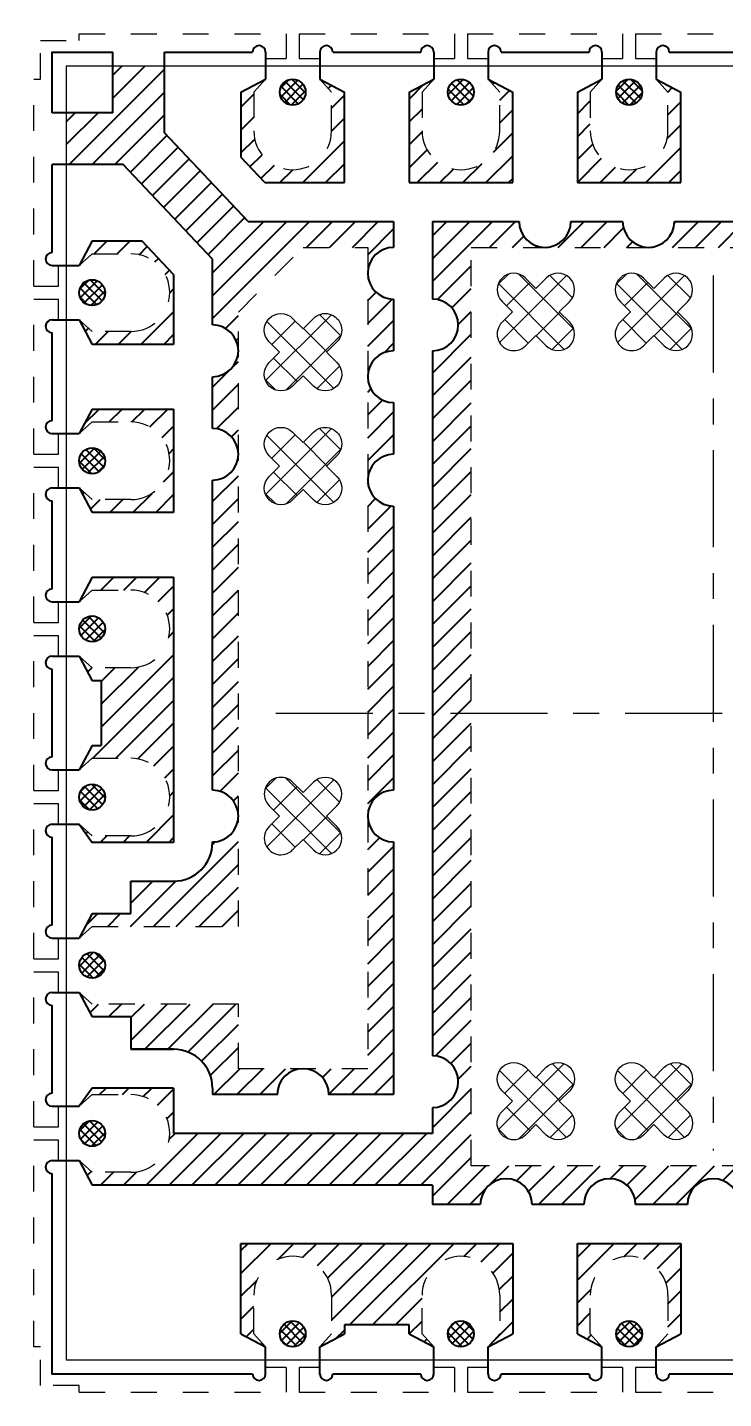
# Model space of a CAD drawing. Extents: x 2576 to 2702, y -218 to -63.
# Drawn here: x 2608.33 to 2611.02, y -139.85 to -134.55 of the extents above; entities that cross this region are included whole.
import ezdxf

# ---------------------------------------------------------------- set-up
doc = ezdxf.new("R2010")
doc.units = 0
doc.header["$LTSCALE"] = 5
doc.header["$MEASUREMENT"] = 0
for name, pattern in [('CENTER', [2, 1.25, -0.25, 0.25, -0.25]), ('HIDDEN', [0.375, 0.25, -0.125]), ('HIDDEN2', [4.7625, 3.175, -1.5875])]:
    doc.linetypes.add(name, pattern=pattern)
doc.layers.get('0').update_dxf_attribs({"linetype": 'CONTINUOUS'})
for name, color, linetype in [('1D', 4, 'CONTINUOUS'), ('ETCH', 4, 'CONTINUOUS'), ('PKG', 2, 'CONTINUOUS'), ('TOP-Half-E', 6, 'CONTINUOUS'), ('中心线', 1, 'CENTER')]:
    doc.layers.add(name, color=color, linetype=linetype)
pattern_1 = [(225, (-45.3481, -187.649), (0.0441941738, -0.0441941738), [])]

msp = doc.modelspace()

# ---------------------------------------------------------------- hatches: boundary and pattern name
at = {"layer": 'ETCH'}
h = msp.add_hatch(dxfattribs=at)
h.set_pattern_fill('ANSI31', color=256, scale=0.5, angle=180)
h.set_pattern_definition(pattern_1)
h.paths.add_polyline_path([(2608.479, -134.8795), (2608.659, -134.8795), (2608.659, -134.6995), (2608.859, -134.6995), (2608.859, -134.9571), (2609.1814, -135.2995), (2609.744, -135.2995), (2609.744, -135.3995, 0.414214), (2609.644, -135.4995), (2609.644, -135.3995), (2609.394, -135.3995), (2609.2623, -135.5312), (2609.1115, -135.3711), (2609.0387, -135.4396), (2608.6995, -135.0795), (2608.479, -135.0795)])
h.paths.add_polyline_path([(2609.494, -138.6745), (2609.744, -138.6745), (2609.744, -137.698, -0.414214), (2609.644, -137.598), (2609.644, -138.5745), (2609.394, -138.5745, -0.414214)])
h.paths.add_polyline_path([(2608.529, -138.2795), (2608.579, -138.3245), (2609.144, -138.3245), (2609.144, -138.5745), (2609.394, -138.5745, 0.414214), (2609.294, -138.6745), (2609.044, -138.6745), (2609.044, -138.6495, 0.414214), (2608.894, -138.4995), (2608.729, -138.4995), (2608.729, -138.3745), (2608.579, -138.3745)])
h.paths.add_polyline_path([(2608.529, -138.0695), (2608.579, -137.9745), (2608.729, -137.9745), (2608.729, -137.8495), (2608.894, -137.8495, 0.414214), (2609.044, -137.6995), (2609.044, -137.698, 0.414214), (2609.144, -137.598), (2609.144, -138.0245), (2608.579, -138.0245)])
h.paths.add_polyline_path([(2609.644, -137.598), (2609.644, -136.2995, 0.414214), (2609.744, -136.3995), (2609.744, -137.498, 0.414214)])
h.paths.add_polyline_path([(2609.044, -137.498, -0.414214), (2609.144, -137.598), (2609.144, -136.8987), (2609.044, -136.8987)])
h.paths.add_polyline_path([(2609.044, -135.4453), (2609.044, -135.6495), (2609.144, -135.6495), (2609.2623, -135.5312), (2609.1115, -135.3711), (2609.0387, -135.4396)])
h.paths.add_polyline_path([(2609.044, -136.8987), (2609.144, -136.8987), (2609.144, -136.4822), (2609.044, -136.4822)])
h.paths.add_polyline_path([(2609.644, -135.4995, 0.414214), (2609.744, -135.5995), (2609.744, -135.7995, 0.414214), (2609.644, -135.8995)])
h.paths.add_polyline_path([(2609.644, -135.8995, 0.414214), (2609.744, -135.9995), (2609.744, -136.1995, 0.414214), (2609.644, -136.2995)])
h.paths.add_polyline_path([(2609.044, -136.0995), (2609.144, -136.0995), (2609.144, -135.8995), (2609.044, -135.8995)])
h.paths.add_polyline_path([(2609.044, -136.2995), (2609.144, -136.2995), (2609.144, -136.0995), (2609.044, -136.0995, -1)])
h.paths.add_polyline_path([(2609.044, -136.4822), (2609.144, -136.4822), (2609.144, -136.2995), (2609.044, -136.2995)])
h.paths.add_polyline_path([(2609.044, -135.8995, 0.414214), (2609.144, -135.7995), (2609.144, -135.8995)])
h.paths.add_polyline_path([(2609.144, -135.6995), (2609.044, -135.6995, -0.414214), (2609.144, -135.7995)])
h.paths.add_polyline_path([(2609.044, -135.6995), (2609.144, -135.6995), (2609.144, -135.6495), (2609.044, -135.6495)])
h = msp.add_hatch(dxfattribs=at)
h.set_pattern_fill('ANSI31', color=256, scale=0.5, angle=180)
h.set_pattern_definition(pattern_1)
h.paths.add_polyline_path([(2608.529, -138.9295), (2608.579, -138.9745), (2608.729, -138.9745, 1), (2608.729, -138.6745), (2608.579, -138.6745), (2608.529, -138.7195), (2608.579, -138.6495), (2608.894, -138.6495), (2608.894, -138.8245), (2609.894, -138.8245), (2609.894, -138.7245, 1), (2609.894, -138.5245), (2609.894, -135.7995, 1), (2609.894, -135.5995), (2609.894, -135.2995), (2610.229, -135.2995, 0.414214), (2610.329, -135.3995), (2610.044, -135.3995), (2610.044, -138.9495), (2611.914, -138.9495), (2611.914, -135.3995), (2611.784, -135.3995, 0.414214), (2611.884, -135.2995), (2612.064, -135.2995), (2612.064, -135.5995, 1), (2612.064, -135.7995), (2612.064, -138.5245, 1), (2612.064, -138.7245), (2612.064, -138.8245), (2613.064, -138.8245), (2613.064, -138.6495), (2613.379, -138.6495), (2613.429, -138.7195), (2613.379, -138.6745), (2613.229, -138.6745, 1), (2613.229, -138.9745), (2613.379, -138.9745), (2613.429, -138.9295), (2613.379, -139.0245), (2612.064, -139.0245), (2612.064, -139.0995), (2611.879, -139.0995, 1), (2611.679, -139.0995), (2611.479, -139.0995, 1), (2611.279, -139.0995), (2611.079, -139.0995, 1), (2610.879, -139.0995), (2610.679, -139.0995, 1), (2610.479, -139.0995), (2610.279, -139.0995, 1), (2610.079, -139.0995), (2609.894, -139.0995), (2609.894, -139.0245), (2608.579, -139.0245)])
h.paths.add_polyline_path([(2611.754, -139.2495), (2611.754, -139.5995), (2611.849, -139.6495), (2611.804, -139.5995), (2611.804, -139.4495, -1), (2612.104, -139.4495), (2612.104, -139.5995), (2612.059, -139.6495), (2612.154, -139.5995), (2612.154, -139.5645), (2612.404, -139.5645), (2612.404, -139.5995), (2612.499, -139.6495), (2612.454, -139.5995), (2612.454, -139.4495, -1), (2612.754, -139.4495), (2612.754, -139.5995), (2612.709, -139.6495), (2612.804, -139.5995), (2612.804, -139.2495)])
h.paths.add_polyline_path([(2609.154, -139.5995), (2609.249, -139.6495), (2609.204, -139.5995), (2609.204, -139.4495, -1), (2609.504, -139.4495), (2609.504, -139.5995), (2609.459, -139.6495), (2609.554, -139.5995), (2609.554, -139.5645), (2609.804, -139.5645), (2609.804, -139.5995), (2609.899, -139.6495), (2609.854, -139.5995), (2609.854, -139.4495, -1), (2610.154, -139.4495), (2610.154, -139.5995), (2610.109, -139.6495), (2610.204, -139.5995), (2610.204, -139.2495), (2609.154, -139.2495)])
h.paths.add_polyline_path([(2613.064, -136.0245), (2613.064, -137.0745), (2613.379, -137.0745), (2613.429, -136.9795), (2613.379, -137.0245), (2613.229, -137.0245, -1), (2613.229, -136.7245), (2613.379, -136.7245), (2613.429, -136.7695), (2613.379, -136.6745), (2613.344, -136.6745), (2613.344, -136.4245), (2613.379, -136.4245), (2613.429, -136.3295), (2613.379, -136.3745), (2613.229, -136.3745, -1), (2613.229, -136.0745), (2613.379, -136.0745), (2613.429, -136.1195), (2613.379, -136.0245)])
h.paths.add_polyline_path([(2608.529, -136.7695), (2608.579, -136.6745), (2608.894, -136.6745), (2608.894, -137.6995), (2608.579, -137.6995), (2608.529, -137.6295), (2608.579, -137.6745), (2608.729, -137.6745, 1), (2608.729, -137.3745), (2608.579, -137.3745), (2608.529, -137.4195), (2608.579, -137.3245), (2608.614, -137.3245), (2608.614, -137.0745), (2608.579, -137.0745), (2608.529, -136.9795), (2608.579, -137.0245), (2608.729, -137.0245, 1), (2608.729, -136.7245), (2608.579, -136.7245)])
h.paths.add_polyline_path([(2611.154, -135.3995), (2611.154, -134.7995), (2611.199, -134.7495), (2611.104, -134.7995), (2611.104, -135.2995), (2610.829, -135.2995, -0.414214), (2610.729, -135.3995)])
h.paths.add_polyline_path([(2611.409, -134.7495), (2611.504, -134.7995), (2611.504, -135.2995), (2611.684, -135.2995, 0.414214), (2611.784, -135.3995), (2611.454, -135.3995), (2611.454, -134.7995)])
h.paths.add_polyline_path([(2609.154, -134.7995), (2609.154, -135.0516), (2609.2462, -135.1495), (2609.554, -135.1495), (2609.554, -134.7995), (2609.459, -134.7495), (2609.504, -134.7995), (2609.504, -134.9495, -1), (2609.204, -134.9495), (2609.204, -134.7995), (2609.249, -134.7495)])
h.paths.add_polyline_path([(2611.754, -134.7995), (2611.754, -135.1495), (2612.154, -135.1495), (2612.154, -134.7995), (2612.059, -134.7495), (2612.104, -134.7995), (2612.104, -134.9495, -1), (2611.804, -134.9495), (2611.804, -134.7995), (2611.849, -134.7495)])
h.paths.add_polyline_path([(2611.104, -139.5995), (2611.199, -139.6495), (2611.154, -139.5995), (2611.154, -139.4495, -1), (2611.454, -139.4495), (2611.454, -139.5995), (2611.409, -139.6495), (2611.504, -139.5995), (2611.504, -139.2495), (2611.104, -139.2495)])
h.paths.add_polyline_path([(2610.454, -139.5995), (2610.549, -139.6495), (2610.504, -139.5995), (2610.504, -139.4495, -1), (2610.804, -139.4495), (2610.804, -139.5995), (2610.759, -139.6495), (2610.854, -139.5995), (2610.854, -139.2495), (2610.454, -139.2495)])
h.paths.add_polyline_path([(2609.804, -134.7995), (2609.804, -135.1495), (2610.204, -135.1495), (2610.204, -134.7995), (2610.109, -134.7495), (2610.154, -134.7995), (2610.154, -134.9495, -1), (2609.854, -134.9495), (2609.854, -134.7995), (2609.899, -134.7495)])
h.paths.add_polyline_path([(2610.454, -134.7995), (2610.454, -135.1495), (2610.854, -135.1495), (2610.854, -134.7995), (2610.759, -134.7495), (2610.804, -134.7995), (2610.804, -134.9495, -1), (2610.504, -134.9495), (2610.504, -134.7995), (2610.549, -134.7495)])
h.paths.add_polyline_path([(2612.404, -134.7995), (2612.404, -135.1495), (2612.7119, -135.1495), (2612.804, -135.0516), (2612.804, -134.7995), (2612.709, -134.7495), (2612.754, -134.7995), (2612.754, -134.9495, -1), (2612.454, -134.9495), (2612.454, -134.7995), (2612.499, -134.7495)])
h.paths.add_polyline_path([(2608.529, -136.1195), (2608.579, -136.0245), (2608.894, -136.0245), (2608.894, -136.4245), (2608.579, -136.4245), (2608.529, -136.3295), (2608.579, -136.3745), (2608.729, -136.3745, 1), (2608.729, -136.0745), (2608.579, -136.0745)])
h.paths.add_polyline_path([(2613.064, -135.5048), (2613.064, -135.7745), (2613.379, -135.7745), (2613.429, -135.6795), (2613.379, -135.7245), (2613.229, -135.7245, -1), (2613.229, -135.4245), (2613.379, -135.4245), (2613.429, -135.4695), (2613.379, -135.3745), (2613.1868, -135.3745)])
h.paths.add_polyline_path([(2608.529, -135.4695), (2608.579, -135.3745), (2608.7713, -135.3745), (2608.894, -135.5048), (2608.894, -135.7745), (2608.579, -135.7745), (2608.529, -135.6795), (2608.579, -135.7245), (2608.729, -135.7245, 1), (2608.729, -135.4245), (2608.579, -135.4245)])
h.paths.add_polyline_path([(2613.064, -137.3245), (2613.064, -137.6995), (2613.379, -137.6995), (2613.429, -137.6295), (2613.379, -137.6745), (2613.229, -137.6745, -1), (2613.229, -137.3745), (2613.379, -137.3745), (2613.429, -137.4195), (2613.379, -137.3245)])
h.paths.add_polyline_path([(2610.729, -135.3995, -0.414214), (2610.629, -135.2995), (2610.429, -135.2995, -0.414214), (2610.329, -135.3995)])
h.paths.add_polyline_path([(2612.914, -135.4453), (2613.2586, -135.0795)])
h = msp.add_hatch(dxfattribs=at)
h.set_pattern_fill('ANSI31', color=256, scale=0.5, angle=180)
h.set_pattern_definition(pattern_1)
h.paths.add_polyline_path([(2609.494, -138.6745), (2609.744, -138.6745), (2609.744, -137.698, -0.414214), (2609.644, -137.598), (2609.644, -138.5745), (2609.394, -138.5745, -0.414214)])
h.paths.add_polyline_path([(2608.529, -138.2795), (2608.579, -138.3245), (2609.144, -138.3245), (2609.144, -138.5745), (2609.394, -138.5745, 0.414214), (2609.294, -138.6745), (2609.044, -138.6745), (2609.044, -138.6495, 0.414214), (2608.894, -138.4995), (2608.729, -138.4995), (2608.729, -138.3745), (2608.579, -138.3745)])
h.paths.add_polyline_path([(2609.644, -137.598), (2609.644, -136.2995, 0.414214), (2609.744, -136.3995), (2609.744, -137.498, 0.414214)])
h.paths.add_polyline_path([(2609.644, -135.8995, 0.414214), (2609.744, -135.9995), (2609.744, -136.1995, 0.414214), (2609.644, -136.2995)])
h.paths.add_polyline_path([(2609.644, -135.4995, 0.414214), (2609.744, -135.5995), (2609.744, -135.7995, 0.414214), (2609.644, -135.8995)])
at = {"layer": 'TOP-Half-E', "lineweight": -3}
h = msp.add_hatch(dxfattribs=at)
h.set_pattern_fill('ANSI37', color=6, scale=0.2)
h.set_pattern_definition([(45, (2445.262673, -116.89071), (-0.0176776695, 0.0176776695), []), (135, (2445.262673, -116.89071), (-0.0176776695, -0.0176776695), [])])
h.paths.add_polyline_path([(2609.404, -134.7995, 1), (2609.304, -134.7995, 1)])
h.paths.add_polyline_path([(2611.354, -134.7995, 1), (2611.254, -134.7995, 1)])
h.paths.add_polyline_path([(2613.429, -135.5745, 1), (2613.329, -135.5745, 1)])
h.paths.add_polyline_path([(2611.354, -135.2495, 1), (2611.254, -135.2495, 1)])
h.paths.add_polyline_path([(2612.654, -134.7995, 1), (2612.554, -134.7995, 1)])
h.paths.add_polyline_path([(2608.629, -138.8245, 1), (2608.529, -138.8245, 1)])
h.paths.add_polyline_path([(2610.054, -134.7995, 1), (2609.954, -134.7995, 1)])
h.paths.add_polyline_path([(2612.654, -139.5995, 1), (2612.554, -139.5995, 1)])
h.paths.add_polyline_path([(2611.354, -139.5995, 1), (2611.254, -139.5995, 1)])
h.paths.add_polyline_path([(2610.054, -139.5995, 1), (2609.954, -139.5995, 1)])
h.paths.add_polyline_path([(2610.704, -134.7995, 1), (2610.604, -134.7995, 1)])
h.paths.add_polyline_path([(2613.429, -136.2245, 1), (2613.329, -136.2245, 1)])
h.paths.add_polyline_path([(2610.704, -139.5995, 1), (2610.604, -139.5995, 1)])
h.paths.add_polyline_path([(2613.429, -138.1745, 1), (2613.329, -138.1745, 1)])
h.paths.add_polyline_path([(2613.429, -136.8745, 1), (2613.329, -136.8745, 1)])
h.paths.add_polyline_path([(2609.404, -139.5995, 1), (2609.304, -139.5995, 1)])
h.paths.add_polyline_path([(2613.429, -138.8245, 1), (2613.329, -138.8245, 1)])
h.paths.add_polyline_path([(2608.629, -137.5245, 1), (2608.529, -137.5245, 1)])
h.paths.add_polyline_path([(2612.004, -134.7995, 1), (2611.904, -134.7995, 1)])
h.paths.add_polyline_path([(2612.004, -139.5995, 1), (2611.904, -139.5995, 1)])
h.paths.add_polyline_path([(2608.629, -138.1745, 1), (2608.529, -138.1745, 1)])
h.paths.add_polyline_path([(2608.629, -136.2245, 1), (2608.529, -136.2245, 1)])
h.paths.add_polyline_path([(2613.429, -137.5245, 1), (2613.329, -137.5245, 1)])
h.paths.add_polyline_path([(2608.629, -136.8745, 1), (2608.529, -136.8745, 1)])
h.paths.add_polyline_path([(2608.629, -135.5745, 1), (2608.529, -135.5745, 1)])
at = {"layer": 'TOP-Half-E', "lineweight": 5}
h = msp.add_hatch(dxfattribs=at)
h.set_pattern_fill('ANSI37', color=256, scale=0.02565)
h.set_pattern_definition([(315, (55.29425, 1244.10207), (-0.0575858924, -0.0575858924), []), (225, (55.29425, 1244.10207), (-0.0575858924, 0.0575858924), [])])
h.paths.add_polyline_path([(2610.3843, -135.6491), (2610.4245, -135.6089, 1), (2610.3338, -135.5182), (2610.2937, -135.5584), (2610.2535, -135.5182, 1), (2610.1628, -135.6089), (2610.203, -135.6491), (2610.1628, -135.6892, 1), (2610.2535, -135.7799), (2610.2937, -135.7398), (2610.3338, -135.7799, 1), (2610.4245, -135.6892)])
h = msp.add_hatch(dxfattribs=at)
h.set_pattern_fill('ANSI37', color=256, scale=0.02565)
h.set_pattern_definition([(315, (55.75025, 1244.10207), (-0.0575858924, -0.0575858924), []), (225, (55.75025, 1244.10207), (-0.0575858924, 0.0575858924), [])])
h.paths.add_polyline_path([(2610.8403, -135.6491), (2610.8805, -135.6089, 1), (2610.7898, -135.5182), (2610.7497, -135.5584), (2610.7095, -135.5182, 1), (2610.6188, -135.6089), (2610.659, -135.6491), (2610.6188, -135.6892, 1), (2610.7095, -135.7799), (2610.7497, -135.7398), (2610.7898, -135.7799, 1), (2610.8805, -135.6892)])
h = msp.add_hatch(dxfattribs=at)
h.set_pattern_fill('ANSI37', color=256, scale=0.02565)
h.set_pattern_definition([(45, (54.39463, -1515.5561), (-0.0575858924, 0.0575858924), []), (135, (54.39463, -1515.5561), (-0.0575858924, -0.0575858924), [])])
h.paths.add_polyline_path([(2609.4847, -135.805), (2609.5249, -135.8451, -1), (2609.4342, -135.9358), (2609.394, -135.8956), (2609.3539, -135.9358, -1), (2609.2632, -135.8451), (2609.3033, -135.805), (2609.2632, -135.7648, -1), (2609.3539, -135.6741), (2609.394, -135.7143), (2609.4342, -135.6741, -1), (2609.5249, -135.7648)])
h = msp.add_hatch(dxfattribs=at)
h.set_pattern_fill('ANSI37', color=256, scale=0.02565)
h.set_pattern_definition([(45, (54.39463, -1515.9961), (-0.0575858924, 0.0575858924), []), (135, (54.39463, -1515.9961), (-0.0575858924, -0.0575858924), [])])
h.paths.add_polyline_path([(2609.4847, -136.245), (2609.5249, -136.2851, -1), (2609.4342, -136.3758), (2609.394, -136.3356), (2609.3539, -136.3758, -1), (2609.2632, -136.2851), (2609.3033, -136.245), (2609.2632, -136.2048, -1), (2609.3539, -136.1141), (2609.394, -136.1543), (2609.4342, -136.1141, -1), (2609.5249, -136.2048)])
h = msp.add_hatch(dxfattribs=at)
h.set_pattern_fill('ANSI37', color=256, scale=0.02565, angle=360)
h.set_pattern_definition([(315, (54.39463, 1242.15319), (-0.0575858924, -0.0575858924), []), (225, (54.39463, 1242.15319), (-0.0575858924, 0.0575858924), [])])
h.paths.add_polyline_path([(2609.4847, -137.598), (2609.5249, -137.5578, 1), (2609.4342, -137.4671), (2609.394, -137.5073), (2609.3539, -137.4671, 1), (2609.2632, -137.5578), (2609.3033, -137.598), (2609.2632, -137.6381, 1), (2609.3539, -137.7288), (2609.394, -137.6886), (2609.4342, -137.7288, 1), (2609.5249, -137.6381)])
h = msp.add_hatch(dxfattribs=at)
h.set_pattern_fill('ANSI37', color=256, scale=0.02565, angle=360)
h.set_pattern_definition([(45, (55.29425, -1518.45097), (-0.0575858924, 0.0575858924), []), (135, (55.29425, -1518.45097), (-0.0575858924, -0.0575858924), [])])
h.paths.add_polyline_path([(2610.3843, -138.6998), (2610.4245, -138.74, -1), (2610.3338, -138.8307), (2610.2937, -138.7905), (2610.2535, -138.8307, -1), (2610.1628, -138.74), (2610.203, -138.6998), (2610.1628, -138.6597, -1), (2610.2535, -138.569), (2610.2937, -138.6091), (2610.3338, -138.569, -1), (2610.4245, -138.6597)])
h = msp.add_hatch(dxfattribs=at)
h.set_pattern_fill('ANSI37', color=256, scale=0.02565, angle=360)
h.set_pattern_definition([(45, (55.75025, -1518.45097), (-0.0575858924, 0.0575858924), []), (135, (55.75025, -1518.45097), (-0.0575858924, -0.0575858924), [])])
h.paths.add_polyline_path([(2610.8403, -138.6998), (2610.8805, -138.74, -1), (2610.7898, -138.8307), (2610.7497, -138.7905), (2610.7095, -138.8307, -1), (2610.6188, -138.74), (2610.659, -138.6998), (2610.6188, -138.6597, -1), (2610.7095, -138.569), (2610.7497, -138.6091), (2610.7898, -138.569, -1), (2610.8805, -138.6597)])

# ---------------------------------------------------------------- linework, layer by layer
for p, q in [((2608.659, -134.8795, -0.0325), (2608.659, -134.6445, -0.0325)), ((2608.859, -134.9571, -0.0325), (2608.859, -134.6445, -0.0325)), ((2609.249, -134.6445, -0.0325), (2609.249, -134.7495, -0.0325)), ((2609.249, -134.6445, -0.0325), (2609.249, -134.7495, -0.0325)), ((2609.459, -134.6445, -0.0325), (2609.459, -134.7495, -0.0325)), ((2609.459, -134.6445, -0.0325), (2609.459, -134.7495, -0.0325)), ((2609.899, -134.6445, -0.0325), (2609.899, -134.7495, -0.0325)), ((2609.899, -134.6445, -0.0325), (2609.899, -134.7495, -0.0325)), ((2610.109, -134.6445, -0.0325), (2610.109, -134.7495, -0.0325)), ((2610.109, -134.6445, -0.0325), (2610.109, -134.7495, -0.0325)), ((2610.549, -134.6445, -0.0325), (2610.549, -134.7495, -0.0325)), ((2610.549, -134.6445, -0.0325), (2610.549, -134.7495, -0.0325)), ((2610.759, -134.6445, -0.0325), (2610.759, -134.7495, -0.0325)), ((2610.759, -134.6445, -0.0325), (2610.759, -134.7495, -0.0325)), ((2609.154, -134.7995, -0.0325), (2609.249, -134.7495, -0.0325)), ((2609.459, -134.7495, -0.0325), (2609.554, -134.7995, -0.0325)), ((2609.804, -134.7995, -0.0325), (2609.899, -134.7495, -0.0325)), ((2610.109, -134.7495, -0.0325), (2610.204, -134.7995, -0.0325)), ((2610.454, -134.7995, -0.0325), (2610.549, -134.7495, -0.0325)), ((2610.759, -134.7495, -0.0325), (2610.854, -134.7995, -0.0325)), ((2609.154, -134.7995, -0.0325), (2609.154, -135.0516, -0.0325)), ((2609.554, -135.1495, -0.0325), (2609.554, -134.7995, -0.0325)), ((2609.804, -134.7995, -0.0325), (2609.804, -135.1495, -0.0325)), ((2610.204, -135.1495, -0.0325), (2610.204, -134.7995, -0.0325)), ((2610.454, -134.7995, -0.0325), (2610.454, -135.1495, -0.0325)), ((2610.854, -135.1495, -0.0325), (2610.854, -134.7995, -0.0325)), ((2608.659, -134.8795, -0.0325), (2608.424, -134.8795, -0.0325)), ((2609.1814, -135.2995, -0.0325), (2608.859, -134.9571, -0.0325)), ((2608.6995, -135.0795, -0.0325), (2608.424, -135.0795, -0.0325)), ((2609.044, -135.4453, -0.0325), (2608.6995, -135.0795, -0.0325)), ((2609.2462, -135.1495, -0.0325), (2609.154, -135.0516, -0.0325)), ((2609.2462, -135.1495, -0.0325), (2609.554, -135.1495, -0.0325)), ((2609.804, -135.1495, -0.0325), (2610.204, -135.1495, -0.0325)), ((2610.454, -135.1495, -0.0325), (2610.854, -135.1495, -0.0325)), ((2609.1814, -135.2995, -0.0325), (2609.744, -135.2995, -0.0325)), ((2609.744, -135.2995, -0.0325), (2609.744, -135.3995, -0.0325)), ((2609.894, -135.2995, -0.0325), (2609.894, -135.5995, -0.0325)), ((2608.579, -135.3745, -0.0325), (2608.529, -135.4695, -0.0325)), ((2608.579, -135.3745, -0.0325), (2608.7713, -135.3745, -0.0325)), ((2608.894, -135.5048, -0.0325), (2608.7713, -135.3745, -0.0325)), ((2609.044, -135.6995, -0.0325), (2609.044, -135.4453, -0.0325)), ((2608.424, -135.4695, -0.0325), (2608.529, -135.4695, -0.0325)), ((2608.424, -135.4695, -0.0325), (2608.529, -135.4695, -0.0325)), ((2608.894, -135.5048, -0.0325), (2608.894, -135.7745, -0.0325)), ((2609.744, -135.5995, -0.0325), (2609.744, -135.7995, -0.0325)), ((2608.424, -135.6795, -0.0325), (2608.529, -135.6795, -0.0325)), ((2608.424, -135.6795, -0.0325), (2608.529, -135.6795, -0.0325)), ((2608.529, -135.6795, -0.0325), (2608.579, -135.7745, -0.0325)), ((2608.894, -135.7745, -0.0325), (2608.579, -135.7745, -0.0325)), ((2609.894, -135.7995, -0.0325), (2609.894, -138.5245, -0.0325)), ((2609.044, -136.0995, -0.0325), (2609.044, -135.8995, -0.0325)), ((2608.579, -136.0245, -0.0325), (2608.529, -136.1195, -0.0325)), ((2608.579, -136.0245, -0.0325), (2608.894, -136.0245, -0.0325)), ((2608.894, -136.0245, -0.0325), (2608.894, -136.4245, -0.0325)), ((2609.744, -135.9995, -0.0325), (2609.744, -136.1995, -0.0325)), ((2608.424, -136.1195, -0.0325), (2608.529, -136.1195, -0.0325)), ((2608.424, -136.1195, -0.0325), (2608.529, -136.1195, -0.0325)), ((2609.044, -137.498, -0.0325), (2609.044, -136.2995, -0.0325)), ((2608.424, -136.3295, -0.0325), (2608.529, -136.3295, -0.0325)), ((2608.424, -136.3295, -0.0325), (2608.529, -136.3295, -0.0325)), ((2608.529, -136.3295, -0.0325), (2608.579, -136.4245, -0.0325)), ((2609.744, -136.3995, -0.0325), (2609.744, -137.498, -0.0325)), ((2608.894, -136.4245, -0.0325), (2608.579, -136.4245, -0.0325)), ((2608.579, -136.6745, -0.0325), (2608.529, -136.7695, -0.0325)), ((2608.579, -136.6745, -0.0325), (2608.894, -136.6745, -0.0325)), ((2608.894, -136.6745, -0.0325), (2608.894, -137.6995, -0.0325)), ((2608.424, -136.7695, -0.0325), (2608.529, -136.7695, -0.0325)), ((2608.424, -136.7695, -0.0325), (2608.529, -136.7695, -0.0325)), ((2608.424, -136.9795, -0.0325), (2608.529, -136.9795, -0.0325)), ((2608.424, -136.9795, -0.0325), (2608.529, -136.9795, -0.0325)), ((2608.529, -136.9795, -0.0325), (2608.579, -137.0745, -0.0325)), ((2608.614, -137.0745, -0.0325), (2608.579, -137.0745, -0.0325)), ((2608.579, -137.3245, -0.0325), (2608.529, -137.4195, -0.0325)), ((2608.579, -137.3245, -0.0325), (2608.614, -137.3245, -0.0325)), ((2608.424, -137.4195, -0.0325), (2608.529, -137.4195, -0.0325)), ((2608.424, -137.4195, -0.0325), (2608.529, -137.4195, -0.0325)), ((2608.424, -137.6295, -0.0325), (2608.529, -137.6295, -0.0325)), ((2608.424, -137.6295, -0.0325), (2608.529, -137.6295, -0.0325)), ((2608.529, -137.6295, -0.0325), (2608.579, -137.6995, -0.0325)), ((2608.894, -137.6995, -0.0325), (2608.579, -137.6995, -0.0325)), ((2609.044, -137.6995, -0.0325), (2609.044, -137.698, -0.0325)), ((2609.744, -137.698, -0.0325), (2609.744, -138.6745, -0.0325)), ((2608.729, -137.8495, -0.0325), (2608.894, -137.8495, -0.0325)), ((2608.729, -137.9745, -0.0325), (2608.729, -137.8495, -0.0325)), ((2608.579, -137.9745, -0.0325), (2608.529, -138.0695, -0.0325)), ((2608.579, -137.9745, -0.0325), (2608.729, -137.9745, -0.0325)), ((2608.424, -138.0695, -0.0325), (2608.529, -138.0695, -0.0325)), ((2608.424, -138.0695, -0.0325), (2608.529, -138.0695, -0.0325)), ((2608.424, -138.2795, -0.0325), (2608.529, -138.2795, -0.0325)), ((2608.424, -138.2795, -0.0325), (2608.529, -138.2795, -0.0325)), ((2608.529, -138.2795, -0.0325), (2608.579, -138.3745, -0.0325)), ((2608.729, -138.3745, -0.0325), (2608.579, -138.3745, -0.0325)), ((2608.729, -138.3745, -0.0325), (2608.729, -138.4995, -0.0325)), ((2608.894, -138.4995, -0.0325), (2608.729, -138.4995, -0.0325)), ((2608.729, -138.4995, -0.0325), (2608.894, -138.4995, -0.0325)), ((2608.579, -138.6495, -0.0325), (2608.529, -138.7195, -0.0325)), ((2608.894, -138.6495, -0.0325), (2608.579, -138.6495, -0.0325)), ((2608.894, -138.6495, -0.0325), (2608.894, -138.8245, -0.0325)), ((2609.044, -138.6495, -0.0325), (2609.044, -138.6745, -0.0325)), ((2608.424, -138.7195, -0.0325), (2608.529, -138.7195, -0.0325)), ((2608.424, -138.7195, -0.0325), (2608.529, -138.7195, -0.0325)), ((2609.894, -138.7245, -0.0325), (2609.894, -138.8245, -0.0325)), ((2608.424, -138.9295, -0.0325), (2608.529, -138.9295, -0.0325)), ((2608.424, -138.9295, -0.0325), (2608.529, -138.9295, -0.0325)), ((2608.529, -138.9295, -0.0325), (2608.579, -139.0245, -0.0325)), ((2609.894, -139.0245, -0.0325), (2608.579, -139.0245, -0.0325)), ((2609.894, -139.0245, -0.0325), (2609.894, -139.0995, -0.0325)), ((2609.154, -139.5995, -0.0325), (2609.154, -139.2495, -0.0325)), ((2609.154, -139.2495, -0.0325), (2610.204, -139.2495, -0.0325)), ((2610.204, -139.2495, -0.0325), (2610.204, -139.5995, -0.0325)), ((2610.454, -139.5995, -0.0325), (2610.454, -139.2495, -0.0325)), ((2610.454, -139.2495, -0.0325), (2610.854, -139.2495, -0.0325)), ((2610.854, -139.2495, -0.0325), (2610.854, -139.5995, -0.0325)), ((2609.154, -139.5995, -0.0325), (2609.249, -139.6495, -0.0325)), ((2609.459, -139.6495, -0.0325), (2609.554, -139.5995, -0.0325)), ((2609.554, -139.5645, -0.0325), (2609.554, -139.5995, -0.0325)), ((2609.804, -139.5995, -0.0325), (2609.804, -139.5645, -0.0325)), ((2609.804, -139.5995, -0.0325), (2609.899, -139.6495, -0.0325)), ((2610.109, -139.6495, -0.0325), (2610.204, -139.5995, -0.0325)), ((2610.454, -139.5995, -0.0325), (2610.549, -139.6495, -0.0325)), ((2610.759, -139.6495, -0.0325), (2610.854, -139.5995, -0.0325)), ((2609.249, -139.7545, -0.0325), (2609.249, -139.6495, -0.0325)), ((2609.249, -139.7545, -0.0325), (2609.249, -139.6495, -0.0325)), ((2609.459, -139.7545, -0.0325), (2609.459, -139.6495, -0.0325)), ((2609.459, -139.7545, -0.0325), (2609.459, -139.6495, -0.0325)), ((2609.899, -139.7545, -0.0325), (2609.899, -139.6495, -0.0325)), ((2609.899, -139.7545, -0.0325), (2609.899, -139.6495, -0.0325)), ((2610.109, -139.7545, -0.0325), (2610.109, -139.6495, -0.0325)), ((2610.109, -139.7545, -0.0325), (2610.109, -139.6495, -0.0325)), ((2610.549, -139.7545, -0.0325), (2610.549, -139.6495, -0.0325)), ((2610.549, -139.7545, -0.0325), (2610.549, -139.6495, -0.0325)), ((2610.759, -139.7545, -0.0325), (2610.759, -139.6495, -0.0325)), ((2610.759, -139.7545, -0.0325), (2610.759, -139.6495, -0.0325))]:
    msp.add_line(p, q)
at = {"elevation": -0.0325}
for points in [[(2608.424, -134.8795), (2608.424, -134.6445), (2608.659, -134.6445)], [(2608.859, -134.6445), (2609.199, -134.6445)], [(2609.509, -134.6445), (2609.849, -134.6445)], [(2610.159, -134.6445), (2610.499, -134.6445)], [(2610.809, -134.6445), (2611.149, -134.6445)], [(2608.424, -135.4195), (2608.424, -135.0795)], [(2609.894, -135.2995), (2610.229, -135.2995)], [(2610.429, -135.2995), (2610.629, -135.2995)], [(2610.829, -135.2995), (2611.104, -135.2995)], [(2608.424, -136.0695), (2608.424, -135.7295)], [(2608.424, -136.7195), (2608.424, -136.3795)], [(2608.424, -137.3695), (2608.424, -137.0295)], [(2608.614, -137.0745), (2608.614, -137.3245)], [(2608.424, -138.0195), (2608.424, -137.6795)], [(2608.424, -138.6695), (2608.424, -138.3295)], [(2609.894, -138.8245), (2608.894, -138.8245)], [(2609.199, -139.7545), (2608.424, -139.7545), (2608.424, -138.9795)], [(2610.079, -139.0995), (2609.894, -139.0995)], [(2610.479, -139.0995), (2610.279, -139.0995)], [(2610.879, -139.0995), (2610.679, -139.0995)], [(2609.804, -139.5645), (2609.554, -139.5645)], [(2609.849, -139.7545), (2609.509, -139.7545)], [(2610.499, -139.7545), (2610.159, -139.7545)], [(2611.149, -139.7545), (2610.809, -139.7545)]]:
    msp.add_lwpolyline(points, dxfattribs=at)
msp.add_lwpolyline([(2609.744, -138.6745), (2609.494, -138.6745, 1), (2609.294, -138.6745), (2609.044, -138.6745)], format="xyb", dxfattribs=at)
for centre in [(2609.354, -134.7995, -0.0325), (2610.004, -134.7995, -0.0325), (2610.654, -134.7995, -0.0325), (2608.579, -135.5745, -0.0325), (2608.579, -136.2245, -0.0325), (2608.579, -136.8745, -0.0325), (2608.579, -137.5245, -0.0325), (2608.579, -138.1745, -0.0325), (2608.579, -138.8245, -0.0325), (2609.354, -139.5995, -0.0325), (2610.004, -139.5995, -0.0325), (2610.654, -139.5995, -0.0325)]:
    msp.add_circle(centre, 0.05)
for centre, radius, start, end in [((2609.224, -134.6445, -0.0325), 0.025, 0, 180), ((2609.484, -134.6445, -0.0325), 0.025, 0, 180), ((2609.874, -134.6445, -0.0325), 0.025, 0, 180), ((2610.134, -134.6445, -0.0325), 0.025, 0, 180), ((2610.524, -134.6445, -0.0325), 0.025, 0, 180), ((2610.784, -134.6445, -0.0325), 0.025, 0, 180), ((2610.329, -135.2995, -0.0325), 0.1, 180, 0), ((2610.729, -135.2995, -0.0325), 0.1, 180, 0), ((2609.744, -135.4995, -0.0325), 0.1, 90, 270), ((2608.424, -135.4445, -0.0325), 0.025, 90, 270), ((2609.894, -135.6995, -0.0325), 0.1, 270, 90), ((2608.424, -135.7045, -0.0325), 0.025, 90, 270), ((2609.044, -135.7995, -0.0325), 0.1, 270, 90), ((2609.744, -135.8995, -0.0325), 0.1, 90, 270), ((2608.424, -136.0945, -0.0325), 0.025, 90, 270), ((2609.044, -136.1995, -0.0325), 0.1, 270, 90), ((2609.744, -136.2995, -0.0325), 0.1, 90, 270), ((2608.424, -136.3545, -0.0325), 0.025, 90, 270), ((2608.424, -136.7445, -0.0325), 0.025, 90, 270), ((2608.424, -137.0045, -0.0325), 0.025, 90, 270), ((2608.424, -137.3945, -0.0325), 0.025, 90, 270), ((2609.044, -137.598, -0.0325), 0.1, 270, 90), ((2609.744, -137.598, -0.0325), 0.1, 90, 270), ((2608.424, -137.6545, -0.0325), 0.025, 90, 270), ((2608.894, -137.6995, -0.0325), 0.15, 270, 360), ((2608.424, -138.0445, -0.0325), 0.025, 90, 270), ((2608.424, -138.3045, -0.0325), 0.025, 90, 270), ((2608.894, -138.6495, -0.0325), 0.15, 0, 90), ((2609.894, -138.6245, -0.0325), 0.1, 270, 90), ((2608.424, -138.6945, -0.0325), 0.025, 90, 270), ((2608.424, -138.9545, -0.0325), 0.025, 90, 270), ((2610.179, -139.0995, -0.0325), 0.1, 0, 180), ((2610.579, -139.0995, -0.0325), 0.1, 0, 180), ((2610.979, -139.0995, -0.0325), 0.1, 0, 180), ((2609.224, -139.7545, -0.0325), 0.025, 180, 360), ((2609.484, -139.7545, -0.0325), 0.025, 180, 360), ((2609.874, -139.7545, -0.0325), 0.025, 180, 360), ((2610.134, -139.7545, -0.0325), 0.025, 180, 360), ((2610.524, -139.7545, -0.0325), 0.025, 180, 360), ((2610.784, -139.7545, -0.0325), 0.025, 180, 360)]:
    msp.add_arc(centre, radius, start, end)
at = {"layer": '1D', "linetype": 'HIDDEN2', "lineweight": 13, "ltscale": 0.005}
for p, q in [((2608.529, -134.5745, -0.0325), (2609.329, -134.5745, -0.0325)), ((2609.329, -134.5745, -0.0325), (2609.329, -134.6695, -0.0325)), ((2609.379, -134.5745, -0.0325), (2609.979, -134.5745, -0.0325)), ((2609.379, -134.5745, -0.0325), (2609.379, -134.6695, -0.0325)), ((2609.979, -134.5745, -0.0325), (2609.979, -134.6695, -0.0325)), ((2610.029, -134.5745, -0.0325), (2610.629, -134.5745, -0.0325)), ((2610.029, -134.5745, -0.0325), (2610.029, -134.6695, -0.0325)), ((2610.629, -134.5745, -0.0325), (2610.629, -134.6695, -0.0325)), ((2610.679, -134.5745, -0.0325), (2611.279, -134.5745, -0.0325)), ((2610.679, -134.5745, -0.0325), (2610.679, -134.6695, -0.0325)), ((2608.354, -135.5495, -0.0325), (2608.354, -134.7495, -0.0325)), ((2609.249, -134.7495, -0.0325), (2609.204, -134.7995, -0.0325)), ((2609.459, -134.7495, -0.0325), (2609.504, -134.7995, -0.0325)), ((2609.899, -134.7495, -0.0325), (2609.854, -134.7995, -0.0325)), ((2610.109, -134.7495, -0.0325), (2610.154, -134.7995, -0.0325)), ((2610.549, -134.7495, -0.0325), (2610.504, -134.7995, -0.0325)), ((2610.759, -134.7495, -0.0325), (2610.804, -134.7995, -0.0325)), ((2609.204, -134.7995, -0.0325), (2609.204, -134.9495, -0.0325)), ((2609.504, -134.9495, -0.0325), (2609.504, -134.7995, -0.0325)), ((2609.854, -134.7995, -0.0325), (2609.854, -134.9495, -0.0325)), ((2610.154, -134.9495, -0.0325), (2610.154, -134.7995, -0.0325)), ((2610.504, -134.7995, -0.0325), (2610.504, -134.9495, -0.0325)), ((2610.804, -134.9495, -0.0325), (2610.804, -134.7995, -0.0325)), ((2608.529, -135.4695, -0.0325), (2608.579, -135.4245, -0.0325)), ((2608.579, -135.4245, -0.0325), (2608.729, -135.4245, -0.0325)), ((2608.354, -135.5495, -0.0325), (2608.449, -135.5495, -0.0325)), ((2608.354, -136.1995, -0.0325), (2608.354, -135.5995, -0.0325)), ((2608.354, -135.5995, -0.0325), (2608.449, -135.5995, -0.0325)), ((2608.529, -135.6795, -0.0325), (2608.579, -135.7245, -0.0325)), ((2608.729, -135.7245, -0.0325), (2608.579, -135.7245, -0.0325)), ((2608.529, -136.1195, -0.0325), (2608.579, -136.0745, -0.0325)), ((2608.579, -136.0745, -0.0325), (2608.729, -136.0745, -0.0325)), ((2608.354, -136.1995, -0.0325), (2608.449, -136.1995, -0.0325)), ((2608.354, -136.8495, -0.0325), (2608.354, -136.2495, -0.0325)), ((2608.354, -136.2495, -0.0325), (2608.449, -136.2495, -0.0325)), ((2608.529, -136.3295, -0.0325), (2608.579, -136.3745, -0.0325)), ((2608.729, -136.3745, -0.0325), (2608.579, -136.3745, -0.0325)), ((2608.529, -136.7695, -0.0325), (2608.579, -136.7245, -0.0325)), ((2608.579, -136.7245, -0.0325), (2608.729, -136.7245, -0.0325)), ((2608.354, -136.8495, -0.0325), (2608.449, -136.8495, -0.0325)), ((2608.354, -137.4995, -0.0325), (2608.354, -136.8995, -0.0325)), ((2608.354, -136.8995, -0.0325), (2608.449, -136.8995, -0.0325)), ((2608.529, -136.9795, -0.0325), (2608.579, -137.0245, -0.0325)), ((2608.729, -137.0245, -0.0325), (2608.579, -137.0245, -0.0325)), ((2608.529, -137.4195, -0.0325), (2608.579, -137.3745, -0.0325)), ((2608.579, -137.3745, -0.0325), (2608.729, -137.3745, -0.0325)), ((2608.354, -137.4995, -0.0325), (2608.449, -137.4995, -0.0325)), ((2608.354, -138.1495, -0.0325), (2608.354, -137.5495, -0.0325)), ((2608.354, -137.5495, -0.0325), (2608.449, -137.5495, -0.0325)), ((2608.529, -137.6295, -0.0325), (2608.579, -137.6745, -0.0325)), ((2608.729, -137.6745, -0.0325), (2608.579, -137.6745, -0.0325)), ((2608.529, -138.0695, -0.0325), (2608.579, -138.0245, -0.0325)), ((2608.579, -138.0245, -0.0325), (2609.144, -138.0245, -0.0325)), ((2608.354, -138.1495, -0.0325), (2608.449, -138.1495, -0.0325)), ((2608.354, -138.7995, -0.0325), (2608.354, -138.1995, -0.0325)), ((2608.354, -138.1995, -0.0325), (2608.449, -138.1995, -0.0325)), ((2608.529, -138.2795, -0.0325), (2608.579, -138.3245, -0.0325)), ((2609.144, -138.3245, -0.0325), (2608.579, -138.3245, -0.0325)), ((2608.529, -138.7195, -0.0325), (2608.579, -138.6745, -0.0325)), ((2608.579, -138.6745, -0.0325), (2608.729, -138.6745, -0.0325)), ((2608.354, -138.7995, -0.0325), (2608.449, -138.7995, -0.0325)), ((2608.354, -139.6495, -0.0325), (2608.354, -138.8495, -0.0325)), ((2608.354, -138.8495, -0.0325), (2608.449, -138.8495, -0.0325)), ((2608.529, -138.9295, -0.0325), (2608.579, -138.9745, -0.0325)), ((2608.729, -138.9745, -0.0325), (2608.579, -138.9745, -0.0325)), ((2609.204, -139.5995, -0.0325), (2609.204, -139.4495, -0.0325)), ((2609.504, -139.4495, -0.0325), (2609.504, -139.5995, -0.0325)), ((2609.854, -139.5995, -0.0325), (2609.854, -139.4495, -0.0325)), ((2610.154, -139.4495, -0.0325), (2610.154, -139.5995, -0.0325)), ((2610.504, -139.5995, -0.0325), (2610.504, -139.4495, -0.0325)), ((2610.804, -139.4495, -0.0325), (2610.804, -139.5995, -0.0325)), ((2609.249, -139.6495, -0.0325), (2609.204, -139.5995, -0.0325)), ((2609.459, -139.6495, -0.0325), (2609.504, -139.5995, -0.0325)), ((2609.899, -139.6495, -0.0325), (2609.854, -139.5995, -0.0325)), ((2610.109, -139.6495, -0.0325), (2610.154, -139.5995, -0.0325)), ((2610.549, -139.6495, -0.0325), (2610.504, -139.5995, -0.0325)), ((2610.759, -139.6495, -0.0325), (2610.804, -139.5995, -0.0325)), ((2609.329, -139.7295, -0.0325), (2609.329, -139.8245, -0.0325)), ((2609.379, -139.7295, -0.0325), (2609.379, -139.8245, -0.0325)), ((2609.979, -139.7295, -0.0325), (2609.979, -139.8245, -0.0325)), ((2610.029, -139.7295, -0.0325), (2610.029, -139.8245, -0.0325)), ((2610.629, -139.7295, -0.0325), (2610.629, -139.8245, -0.0325)), ((2610.679, -139.7295, -0.0325), (2610.679, -139.8245, -0.0325)), ((2608.529, -139.8245, -0.0325), (2609.329, -139.8245, -0.0325)), ((2609.379, -139.8245, -0.0325), (2609.979, -139.8245, -0.0325)), ((2610.029, -139.8245, -0.0325), (2610.629, -139.8245, -0.0325)), ((2610.679, -139.8245, -0.0325), (2611.279, -139.8245, -0.0325))]:
    msp.add_line(p, q, dxfattribs=at)
at = {"layer": '1D', "color": 4, "linetype": 'HIDDEN', "lineweight": 0, "ltscale": 0.05, "elevation": -0.0325}
for points in [[(2608.354, -134.7495), (2608.379, -134.7495), (2608.379, -134.5995), (2608.529, -134.5995), (2608.529, -134.5745)], [(2608.529, -139.8245), (2608.529, -139.7995), (2608.379, -139.7995), (2608.379, -139.6495), (2608.354, -139.6495)]]:
    msp.add_lwpolyline(points, dxfattribs=at)
at = {"layer": '1D', "linetype": 'HIDDEN2', "lineweight": 13, "ltscale": 0.005, "elevation": -0.0325}
for points in [[(2609.249, -134.6695), (2609.329, -134.6695)], [(2609.379, -134.6695), (2609.459, -134.6695)], [(2609.899, -134.6695), (2609.979, -134.6695)], [(2610.029, -134.6695), (2610.109, -134.6695)], [(2610.549, -134.6695), (2610.629, -134.6695)], [(2610.679, -134.6695), (2610.759, -134.6695)], [(2609.144, -138.0245), (2609.144, -135.6495), (2609.394, -135.3995), (2609.644, -135.3995), (2609.644, -138.5745), (2609.144, -138.5745), (2609.144, -138.3245)], [(2611.454, -135.3995), (2611.914, -135.3995), (2611.914, -138.9495), (2610.044, -138.9495), (2610.044, -135.3995), (2611.154, -135.3995)], [(2608.449, -135.5495), (2608.449, -135.4695)], [(2608.449, -135.6795), (2608.449, -135.5995)], [(2608.449, -136.1995), (2608.449, -136.1195)], [(2608.449, -136.3295), (2608.449, -136.2495)], [(2608.449, -136.8495), (2608.449, -136.7695)], [(2608.449, -136.9795), (2608.449, -136.8995)], [(2608.449, -137.4995), (2608.449, -137.4195)], [(2608.449, -137.6295), (2608.449, -137.5495)], [(2608.449, -138.1495), (2608.449, -138.0695)], [(2608.449, -138.2795), (2608.449, -138.1995)], [(2608.449, -138.7995), (2608.449, -138.7195)], [(2608.449, -138.9295), (2608.449, -138.8495)], [(2609.329, -139.7295), (2609.249, -139.7295)], [(2609.459, -139.7295), (2609.379, -139.7295)], [(2609.979, -139.7295), (2609.899, -139.7295)], [(2610.109, -139.7295), (2610.029, -139.7295)], [(2610.629, -139.7295), (2610.549, -139.7295)], [(2610.759, -139.7295), (2610.679, -139.7295)]]:
    msp.add_lwpolyline(points, dxfattribs=at)
at = {"layer": '1D', "linetype": 'HIDDEN2', "lineweight": 13, "ltscale": 0.005}
for centre, start, end in [((2609.354, -134.9495, -0.0325), 180, 0), ((2610.004, -134.9495, -0.0325), 180, 0), ((2610.654, -134.9495, -0.0325), 180, 0), ((2608.729, -135.5745, -0.0325), 270, 90), ((2608.729, -136.2245, -0.0325), 270, 90), ((2608.729, -136.8745, -0.0325), 270, 90), ((2608.729, -137.5245, -0.0325), 270, 90), ((2608.729, -138.8245, -0.0325), 270, 90), ((2609.354, -139.4495, -0.0325), 0, 180), ((2610.004, -139.4495, -0.0325), 0, 180), ((2610.654, -139.4495, -0.0325), 0, 180)]:
    msp.add_arc(centre, 0.15, start, end, dxfattribs=at)
at = {"layer": 'PKG', "color": 2, "linetype": 'ByBlock', "lineweight": 9, "ltscale": 0.3, "elevation": -0.0325}
msp.add_lwpolyline([(2613.479, -134.6995), (2608.479, -134.6995), (2608.479, -139.6995), (2613.479, -139.6995)], close=True, dxfattribs=at)
at = {"layer": 'TOP-Half-E', "lineweight": 5, "elevation": -0.0325}
for points in [[(2610.4245, -135.6089, 1), (2610.3338, -135.5182), (2610.2937, -135.5584), (2610.2535, -135.5182, 1), (2610.1628, -135.6089), (2610.203, -135.6491), (2610.1628, -135.6892, 1), (2610.2535, -135.7799), (2610.2937, -135.7398), (2610.3338, -135.7799, 1), (2610.4245, -135.6892), (2610.3843, -135.6491)], [(2610.8805, -135.6089, 1), (2610.7898, -135.5182), (2610.7497, -135.5584), (2610.7095, -135.5182, 1), (2610.6188, -135.6089), (2610.659, -135.6491), (2610.6188, -135.6892, 1), (2610.7095, -135.7799), (2610.7497, -135.7398), (2610.7898, -135.7799, 1), (2610.8805, -135.6892), (2610.8403, -135.6491)], [(2609.5249, -135.8451, -1), (2609.4342, -135.9358), (2609.394, -135.8956), (2609.3539, -135.9358, -1), (2609.2632, -135.8451), (2609.3033, -135.805), (2609.2632, -135.7648, -1), (2609.3539, -135.6741), (2609.394, -135.7143), (2609.4342, -135.6741, -1), (2609.5249, -135.7648), (2609.4847, -135.805)], [(2609.5249, -136.2851, -1), (2609.4342, -136.3758), (2609.394, -136.3356), (2609.3539, -136.3758, -1), (2609.2632, -136.2851), (2609.3033, -136.245), (2609.2632, -136.2048, -1), (2609.3539, -136.1141), (2609.394, -136.1543), (2609.4342, -136.1141, -1), (2609.5249, -136.2048), (2609.4847, -136.245)], [(2609.5249, -137.5578, 1), (2609.4342, -137.4671), (2609.394, -137.5073), (2609.3539, -137.4671, 1), (2609.2632, -137.5578), (2609.3033, -137.598), (2609.2632, -137.6381, 1), (2609.3539, -137.7288), (2609.394, -137.6886), (2609.4342, -137.7288, 1), (2609.5249, -137.6381), (2609.4847, -137.598)], [(2610.4245, -138.74, -1), (2610.3338, -138.8307), (2610.2937, -138.7905), (2610.2535, -138.8307, -1), (2610.1628, -138.74), (2610.203, -138.6998), (2610.1628, -138.6597, -1), (2610.2535, -138.569), (2610.2937, -138.6091), (2610.3338, -138.569, -1), (2610.4245, -138.6597), (2610.3843, -138.6998)], [(2610.8805, -138.74, -1), (2610.7898, -138.8307), (2610.7497, -138.7905), (2610.7095, -138.8307, -1), (2610.6188, -138.74), (2610.659, -138.6998), (2610.6188, -138.6597, -1), (2610.7095, -138.569), (2610.7497, -138.6091), (2610.7898, -138.569, -1), (2610.8805, -138.6597), (2610.8403, -138.6998)]]:
    msp.add_lwpolyline(points, format="xyb", close=True, dxfattribs=at)
at = {"layer": '中心线', "linetype": 'CENTER', "lineweight": 0, "ltscale": 0.06}
for p, q in [((2610.979, -135.5087, -0.0325), (2610.979, -138.8902, -0.0325)), ((2609.2883, -137.1995, -0.0325), (2612.6698, -137.1995, -0.0325))]:
    msp.add_line(p, q, dxfattribs=at)

doc.saveas('drawing.dxf')
